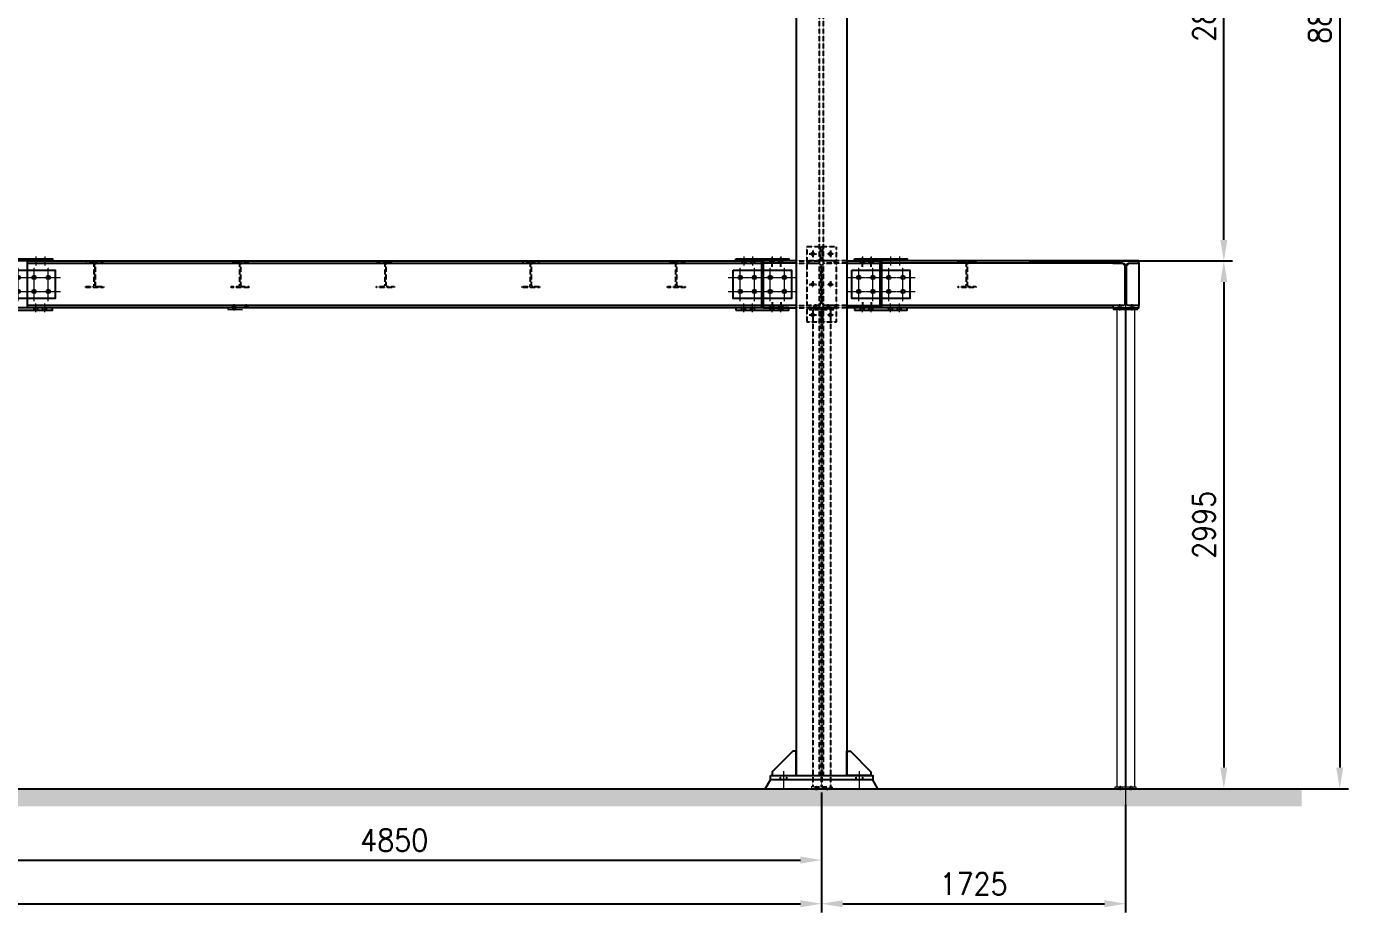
# Model space of a CAD drawing. Header units: millimetres. Extents: x 13669 to 217197, y -88248 to 24578.
# Drawn here: x 70118 to 77621, y 12472 to 17501 of the extents above; entities that cross this region are included whole.
import ezdxf

# ---------------------------------------------------------------- set-up
doc = ezdxf.new("R2010")
doc.units = ezdxf.units.MM
doc.linetypes.add('CENTER2', pattern=[1.125, 0.75, -0.125, 0.125, -0.125])
doc.linetypes.add('DASHED2', pattern=[0.375, 0.25, -0.125])
for name, color, linetype, lineweight in [('TITULOS', 6, 'Continuous', 60), ('Tx_EJES', 1, 'CENTER2', 5), ('Tx_M_CONTORNO FINO', 1, 'Continuous', 5)]:
    doc.layers.add(name, color=color, linetype=linetype, lineweight=lineweight)
for name, color, linetype in [('Tx-DDIM', 1, 'Continuous'), ('Tx_DDIM', 1, 'Continuous'), ('Tx_M_EQUIPOS', 4, 'Continuous'), ('Tx_M_EXISTENTES', 8, 'Continuous'), ('Tx_M_OCULTOS', 2, 'DASHED2'), ('Tx_M_OCULTOS FINO', 1, 'DASHED2')]:
    doc.layers.add(name, color=color, linetype=linetype)
doc.styles.add('ROMANS', font='romans.shx', dxfattribs={"width": 0.9})
doc.dimstyles.new('ESC 1-50', dxfattribs={"dimscale": 50, "dimtxt": 2.5, "dimasz": 2.4, "dimexe": 1, "dimexo": 1, "dimgap": 1, "dimtad": 1, "dimdec": 0, "dimtxsty": 'ROMANS', "dimcen": 2.5, "dimclrd": 256, "dimclre": 256, "dimclrt": 3, "dimadec": 0, "dimazin": 2, "dimtfac": 0.5, "dimtdec": 0, "dimtmove": 0, "dimatfit": 3, "dimfxl": 1, "dimtfill": 1, "dimtfillclr": 256, "dimtolj": 2, "dimlwd": -1, "dimarcsym": 0})

# ---------------------------------------------------------------- blocks, each defined once
blk = doc.blocks.new('A$Cd38fd534')
at = {"layer": 'Tx_EJES'}
for p, q in [((-69.1, 0), (319.1, 0)), ((0, -135.8), (0, 55.8)), ((80, -135.8), (80, 55.8)), ((170, -135.8), (170, 55.8)), ((250, -135.8), (250, 55.8)), ((-69.1, -80), (319.1, -80))]:
    blk.add_line(p, q, dxfattribs=at)
at = {"layer": 'Tx_M_EQUIPOS'}
blk.add_lwpolyline([(-40, 40), (290, 40), (290, -120), (-40, -120)], close=True, dxfattribs=at)
for centre in [(0, 0), (80, 0), (170, 0), (250, 0), (0, -80), (80, -80), (170, -80), (250, -80)]:
    blk.add_circle(centre, 10.5, dxfattribs=at)
blk = doc.blocks.new('A$C03c238ad')
at = {"layer": 'Tx_M_OCULTOS FINO'}
for p, q in [((-70.7, 40), (-29.3, 40)), ((-50, 58.7), (-50, 21.3)), ((29.3, 40), (70.7, 40)), ((50, 58.7), (50, 21.3)), ((-70.7, -133), (-29.3, -133)), ((-50, -114.3), (-50, -151.7)), ((29.3, -133), (70.7, -133)), ((50, -114.3), (50, -151.7)), ((-50, -287.3), (-50, -324.7)), ((50, -287.3), (50, -324.7)), ((-70.7, -306), (-29.3, -306)), ((29.3, -306), (70.7, -306))]:
    blk.add_line(p, q, dxfattribs=at)
for points in [[(-84, -346), (84, -346), (84, 80), (-84, 80)], [(-3.9, 80), (3.9, 80), (3.9, 0), (-3.9, 0)], [(-3.9, -266), (3.9, -266), (3.9, -346), (-3.9, -346)]]:
    blk.add_lwpolyline(points, close=True, dxfattribs=at)
for centre in [(-50, 40), (50, 40), (-50, -133), (50, -133), (-50, -306), (50, -306)]:
    blk.add_circle(centre, 8.5, dxfattribs=at)
blk = doc.blocks.new('A$Cf5f8315d')
at = {"layer": 'Tx_EJES'}
blk.add_line((-21.3, 0), (0, 0), dxfattribs=at)
at = {"layer": 'Tx_M_OCULTOS'}
for p, q in [((-13, 8.5), (0, 8.5)), ((-13, -8.5), (0, -8.5))]:
    blk.add_line(p, q, dxfattribs=at)
blk = doc.blocks.new('A$Cfbe9b5f4')
at = {"layer": 'Tx_EJES'}
for p, q in [((3990, 117.9), (3990, 68.1)), ((4040, 117.9), (4040, 68.1)), ((8007.4, 117.9), (8007.4, 68.1)), ((8057.4, 117.9), (8057.4, 68.1)), ((8167.4, 117.9), (8167.4, 68.1)), ((8217.4, 117.9), (8217.4, 68.1)), ((8680, 117.9), (8680, 68.1)), ((8730, 117.9), (8730, 68.1)), ((8840, 117.9), (8840, 68.1)), ((8890, 117.9), (8890, 68.1)), ((3990, -197.9), (3990, -148.1)), ((4040, -197.9), (4040, -148.1)), ((8007.4, -197.9), (8007.4, -148.1)), ((8057.4, -197.9), (8057.4, -148.1)), ((8167.4, -197.9), (8167.4, -148.1)), ((8217.4, -197.9), (8217.4, -148.1)), ((8680, -197.9), (8680, -148.1)), ((8730, -197.9), (8730, -148.1)), ((8840, -197.9), (8840, -148.1)), ((8890, -197.9), (8890, -148.1))]:
    blk.add_line(p, q, dxfattribs=at)
at = {"layer": 'Tx_M_EQUIPOS'}
for p, q in [((3940, 93), (8107.4, 93)), ((3940, 80), (8107.4, 80)), ((10100.7, 80), (10100.7, 93)), ((10155.9, 80), (10100.7, 80)), ((10170.9, 65), (10155.9, 80)), ((10178.5, 65), (10193.5, 80)), ((10170.9, -145), (10170.9, 65)), ((8106.4, -160), (3940, -160)), ((8106.4, -173), (3940, -173))]:
    blk.add_line(p, q, dxfattribs=at)
at = {"layer": 'Tx_M_EQUIPOS', "extrusion": (1.83697e-16, 1, 6.12323e-17)}
for p, q in [((10100.7, 93), (8790, 93)), ((10100.7, 80), (8790, 80)), ((10100.7, -160), (8790, -160)), ((10100.7, -173), (8790, -173))]:
    blk.add_line(p, q, dxfattribs=at)
at = {"layer": 'Tx_M_EQUIPOS'}
for points in [[(3785, 105.7), (4085, 105.7), (4085, 93), (3785, 93)], [(7962.4, 105.7), (8262.4, 105.7), (8262.4, 93), (7962.4, 93)], [(8635, 105.7), (8935, 105.7), (8935, 93), (8635, 93)], [(3785, -185.7), (4085, -185.7), (4085, -173), (3785, -173)], [(7962.4, -185.7), (8262.4, -185.7), (8262.4, -173), (7962.4, -173)], [(8635, -185.7), (8935, -185.7), (8935, -173), (8635, -173)]]:
    blk.add_lwpolyline(points, close=True, dxfattribs=at)
for points in [[(3940, 93), (3940, -173)], [(8107.4, 93), (8107.4, -173)], [(8790, -173), (8790, 93)], [(10248.7, 80), (10248.7, -160)]]:
    blk.add_lwpolyline(points, dxfattribs=at)
blk.add_lwpolyline([(10178.5, -147.3), (10178.5, 67.3, -0.414214), (10191.2, 80), (10248.7, 80), (10248.7, 93), (10100.7, 93), (10100.7, 80), (10158.2, 80, -0.414214), (10170.9, 67.3), (10170.9, -147.3, -0.414214), (10158.2, -160), (10100.7, -160), (10100.7, -173), (10248.7, -173), (10248.7, -160), (10191.2, -160, -0.414214)], format="xyb", close=True, dxfattribs=at)
at = {"layer": 'Tx_M_OCULTOS'}
for p, q in [((3979.5, 105.7), (3979.5, 92.7)), ((4000.5, 105.7), (4000.5, 92.7)), ((4029.5, 105.7), (4029.5, 92.7)), ((4050.5, 105.7), (4050.5, 92.7)), ((7996.9, 105.7), (7996.9, 80)), ((8017.9, 105.7), (8017.9, 80)), ((8046.9, 105.7), (8046.9, 80)), ((8067.9, 105.7), (8067.9, 80)), ((8156.9, 105.7), (8156.9, 92.7)), ((8177.9, 105.7), (8177.9, 92.7)), ((8206.9, 105.7), (8206.9, 92.7)), ((8227.9, 105.7), (8227.9, 92.7)), ((8669.5, 105.7), (8669.5, 80)), ((8690.5, 105.7), (8690.5, 80)), ((8719.5, 105.7), (8719.5, 80)), ((8740.5, 105.7), (8740.5, 80)), ((8829.5, 105.7), (8829.5, 92.7)), ((8850.5, 105.7), (8850.5, 92.7)), ((8879.5, 105.7), (8879.5, 92.7)), ((8900.5, 105.7), (8900.5, 92.7)), ((3979.5, -185.7), (3979.5, -172.7)), ((4000.5, -185.7), (4000.5, -172.7)), ((4029.5, -185.7), (4029.5, -172.7)), ((4050.5, -185.7), (4050.5, -172.7)), ((7996.9, -185.7), (7996.9, -160)), ((8017.9, -185.7), (8017.9, -160)), ((8046.9, -185.7), (8046.9, -160)), ((8067.9, -185.7), (8067.9, -160)), ((8156.9, -185.7), (8156.9, -172.7)), ((8177.9, -185.7), (8177.9, -172.7)), ((8206.9, -185.7), (8206.9, -172.7)), ((8227.9, -185.7), (8227.9, -172.7)), ((8669.5, -185.7), (8669.5, -160)), ((8690.5, -185.7), (8690.5, -160)), ((8719.5, -185.7), (8719.5, -160)), ((8740.5, -185.7), (8740.5, -160)), ((8829.5, -185.7), (8829.5, -172.7)), ((8850.5, -185.7), (8850.5, -172.7)), ((8879.5, -185.7), (8879.5, -172.7)), ((8900.5, -185.7), (8900.5, -172.7))]:
    blk.add_line(p, q, dxfattribs=at)
for points in [[(4312, -51.5, 0.414214), (4321.5, -42), (4321.5, 78, 0.414214), (4312, 87.5), (4273.7, 87.5), (4273.7, 93), (4373.7, 93), (4373.7, 87.5), (4335.4, 87.5, 0.414214), (4325.9, 78), (4325.9, -42, 0.414214), (4335.4, -51.5), (4373.7, -51.5), (4373.7, -57), (4273.7, -57), (4273.7, -51.5)], [(5137, -51.5, 0.414214), (5146.5, -42), (5146.5, 78, 0.414214), (5137, 87.5), (5098.7, 87.5), (5098.7, 93), (5198.7, 93), (5198.7, 87.5), (5160.4, 87.5, 0.414214), (5150.9, 78), (5150.9, -42, 0.414214), (5160.4, -51.5), (5198.7, -51.5), (5198.7, -57), (5098.7, -57), (5098.7, -51.5)], [(5962, -51.5, 0.414214), (5971.5, -42), (5971.5, 78, 0.414214), (5962, 87.5), (5923.7, 87.5), (5923.7, 93), (6023.7, 93), (6023.7, 87.5), (5985.4, 87.5, 0.414214), (5975.9, 78), (5975.9, -42, 0.414214), (5985.4, -51.5), (6023.7, -51.5), (6023.7, -57), (5923.7, -57), (5923.7, -51.5)], [(6787, -51.5, 0.414214), (6796.5, -42), (6796.5, 78, 0.414214), (6787, 87.5), (6748.7, 87.5), (6748.7, 93), (6848.7, 93), (6848.7, 87.5), (6810.4, 87.5, 0.414214), (6800.9, 78), (6800.9, -42, 0.414214), (6810.4, -51.5), (6848.7, -51.5), (6848.7, -57), (6748.7, -57), (6748.7, -51.5)], [(7612, -51.5, 0.414214), (7621.5, -42), (7621.5, 78, 0.414214), (7612, 87.5), (7573.7, 87.5), (7573.7, 93), (7673.7, 93), (7673.7, 87.5), (7635.4, 87.5, 0.414214), (7625.9, 78), (7625.9, -42, 0.414214), (7635.4, -51.5), (7673.7, -51.5), (7673.7, -57), (7573.7, -57), (7573.7, -51.5)], [(9261.8, -51.5, 0.414214), (9271.3, -42), (9271.3, 78, 0.414214), (9261.8, 87.5), (9223.4, 87.5), (9223.4, 93), (9323.4, 93), (9323.4, 87.5), (9285.1, 87.5, 0.414214), (9275.6, 78), (9275.6, -42, 0.414214), (9285.1, -51.5), (9323.4, -51.5), (9323.4, -57), (9223.4, -57), (9223.4, -51.5)]]:
    blk.add_lwpolyline(points, format="xyb", close=True, dxfattribs=at)
at = {"rotation": 270}
for p in [(5113.7, -173), (5183.7, -173), (10139.7, -173), (10209.7, -173)]:
    blk.add_blockref('A$Cf5f8315d', p, dxfattribs=at)
blk = doc.blocks.new('*D95')
at = {"layer": 'Defpoints', "color": 0, "transparency": 16777216}
for p in [(69780.1, 13196.7), (74630.1, 13203.1), (74630.1, 12769.7)]:
    blk.add_point(p, dxfattribs=at)
at = {"layer": 'Tx_DDIM', "lineweight": -2, "transparency": 16777216}
for p, q in [((69780.1, 13146.7), (69780.1, 12719.7)), ((74630.1, 13153.1), (74630.1, 12719.7))]:
    blk.add_line(p, q, dxfattribs=at)
at = {"layer": 'Tx_DDIM', "transparency": 16777216}
blk.add_line((69900.1, 12769.7), (74510.1, 12769.7), dxfattribs=at)
for points in [[(69900.1, 12789.7), (69900.1, 12749.7), (69780.1, 12769.7)], [(74510.1, 12789.7), (74510.1, 12749.7), (74630.1, 12769.7)]]:
    blk.add_solid(points, dxfattribs=at)
at = {"layer": 'Tx_DDIM', "color": 3, "transparency": 16777216, "insert": (72205.1, 12882.2), "char_height": 125, "attachment_point": 5, "style": 'ROMANS', "bg_fill": 3, "box_fill_scale": 1.1, "bg_fill_color": 256, "bg_fill_true_color": 13158600, "bg_fill_transparency": 0}
blk.add_mtext('\\A2;4850', dxfattribs=at)
blk = doc.blocks.new('*D96')
at = {"layer": 'Defpoints', "color": 0, "transparency": 16777216}
for p in [(74630.1, 13203.1), (76355.1, 13132.9), (76355.1, 12522.1)]:
    blk.add_point(p, dxfattribs=at)
at = {"layer": 'Tx_DDIM', "lineweight": -2, "transparency": 16777216}
for p, q in [((74630.1, 13153.1), (74630.1, 12472.1)), ((76355.1, 13082.9), (76355.1, 12472.1))]:
    blk.add_line(p, q, dxfattribs=at)
at = {"layer": 'Tx_DDIM', "transparency": 16777216}
blk.add_line((74750.1, 12522.1), (76235.1, 12522.1), dxfattribs=at)
for points in [[(74750.1, 12542.1), (74750.1, 12502.1), (74630.1, 12522.1)], [(76235.1, 12542.1), (76235.1, 12502.1), (76355.1, 12522.1)]]:
    blk.add_solid(points, dxfattribs=at)
at = {"layer": 'Tx_DDIM', "color": 3, "transparency": 16777216, "insert": (75492.6, 12634.6), "char_height": 125, "attachment_point": 5, "style": 'ROMANS', "bg_fill": 3, "box_fill_scale": 1.1, "bg_fill_color": 256, "bg_fill_true_color": 13158600, "bg_fill_transparency": 0}
blk.add_mtext('\\A2;1725', dxfattribs=at)
blk = doc.blocks.new('*D113')
at = {"layer": 'Defpoints', "color": 0, "transparency": 16777216}
for p in [(75757.3, 16169.9), (75757.3, 13174.9), (76912.7, 13174.9)]:
    blk.add_point(p, dxfattribs=at)
at = {"layer": 'Tx_DDIM', "lineweight": -2, "transparency": 16777216}
for p, q in [((75807.3, 16169.9), (76962.7, 16169.9)), ((75807.3, 13174.9), (76962.7, 13174.9))]:
    blk.add_line(p, q, dxfattribs=at)
at = {"layer": 'Tx_DDIM', "transparency": 16777216}
blk.add_line((76912.7, 16049.9), (76912.7, 13294.9), dxfattribs=at)
for points in [[(76892.7, 16049.9), (76932.7, 16049.9), (76912.7, 16169.9)], [(76892.7, 13294.9), (76932.7, 13294.9), (76912.7, 13174.9)]]:
    blk.add_solid(points, dxfattribs=at)
at = {"layer": 'Tx_DDIM', "color": 3, "transparency": 16777216, "insert": (76800.2, 14672.4), "char_height": 125, "attachment_point": 5, "rotation": 90, "style": 'ROMANS', "bg_fill": 3, "box_fill_scale": 1.1, "bg_fill_color": 256, "bg_fill_true_color": 13158600, "bg_fill_transparency": 0}
blk.add_mtext('\\A2;2995', dxfattribs=at)
blk = doc.blocks.new('*D114')
at = {"layer": 'Defpoints', "color": 0, "transparency": 16777216}
for p in [(75470.9, 19042.9), (76912.7, 19042.9), (75757.3, 16169.9)]:
    blk.add_point(p, dxfattribs=at)
at = {"layer": 'Tx_DDIM', "lineweight": -2, "transparency": 16777216}
for p, q in [((75520.9, 19042.9), (76962.7, 19042.9)), ((75807.3, 16169.9), (76962.7, 16169.9))]:
    blk.add_line(p, q, dxfattribs=at)
at = {"layer": 'Tx_DDIM', "transparency": 16777216}
blk.add_line((76912.7, 16289.9), (76912.7, 18922.9), dxfattribs=at)
for points in [[(76892.7, 18922.9), (76932.7, 18922.9), (76912.7, 19042.9)], [(76892.7, 16289.9), (76932.7, 16289.9), (76912.7, 16169.9)]]:
    blk.add_solid(points, dxfattribs=at)
at = {"layer": 'Tx_DDIM', "color": 3, "transparency": 16777216, "insert": (76800.2, 17606.4), "char_height": 125, "attachment_point": 5, "rotation": 90, "style": 'ROMANS', "bg_fill": 3, "box_fill_scale": 1.1, "bg_fill_color": 256, "bg_fill_true_color": 13158600, "bg_fill_transparency": 0}
blk.add_mtext('\\A2;2873', dxfattribs=at)
blk = doc.blocks.new('*D116')
at = {"layer": 'Defpoints', "color": 0, "transparency": 16777216}
for p in [(75893.1, 22015.6), (76015.9, 13174.9), (77570.5, 13174.9)]:
    blk.add_point(p, dxfattribs=at)
at = {"layer": 'Tx_DDIM', "lineweight": -2, "transparency": 16777216}
for p, q in [((75943.1, 22015.6), (77620.5, 22015.6)), ((76065.9, 13174.9), (77620.5, 13174.9))]:
    blk.add_line(p, q, dxfattribs=at)
at = {"layer": 'Tx_DDIM', "transparency": 16777216}
blk.add_line((77570.5, 21895.6), (77570.5, 13294.9), dxfattribs=at)
for points in [[(77550.5, 21895.6), (77590.5, 21895.6), (77570.5, 22015.6)], [(77550.5, 13294.9), (77590.5, 13294.9), (77570.5, 13174.9)]]:
    blk.add_solid(points, dxfattribs=at)
at = {"layer": 'Tx_DDIM', "color": 3, "transparency": 16777216, "insert": (77458, 17595.3), "char_height": 125, "attachment_point": 5, "rotation": 90, "style": 'ROMANS', "bg_fill": 3, "box_fill_scale": 1.1, "bg_fill_color": 256, "bg_fill_true_color": 13158600, "bg_fill_transparency": 0}
blk.add_mtext('\\A2;8841', dxfattribs=at)
blk = doc.blocks.new('*D97')
at = {"layer": 'Defpoints', "color": 0, "transparency": 16777216}
for p in [(63569.7, 12992), (74630.1, 12935.5), (74630.1, 12521.9)]:
    blk.add_point(p, dxfattribs=at)
at = {"layer": 'Tx_DDIM', "lineweight": -2, "transparency": 16777216}
for p, q in [((63569.7, 12942), (63569.7, 12471.9)), ((74630.1, 12885.5), (74630.1, 12471.9))]:
    blk.add_line(p, q, dxfattribs=at)
at = {"layer": 'Tx_DDIM', "transparency": 16777216}
blk.add_line((63689.7, 12521.9), (74510.1, 12521.9), dxfattribs=at)
for points in [[(63689.7, 12541.9), (63689.7, 12501.9), (63569.7, 12521.9)], [(74510.1, 12541.9), (74510.1, 12501.9), (74630.1, 12521.9)]]:
    blk.add_solid(points, dxfattribs=at)
at = {"layer": 'Tx_DDIM', "color": 3, "transparency": 16777216, "insert": (69099.9, 12634.4), "char_height": 125, "attachment_point": 5, "style": 'ROMANS', "bg_fill": 3, "box_fill_scale": 1.1, "bg_fill_color": 256, "bg_fill_true_color": 13158600, "bg_fill_transparency": 0}
blk.add_mtext('\\A2;11060', dxfattribs=at)

msp = doc.modelspace()

# ---------------------------------------------------------------- hatches: boundary and pattern name
h = msp.add_hatch()
h.set_pattern_fill('EARTH', color=9, scale=400, angle=45)
h.set_pattern_definition([(45, (64033, 8441.85), (0, 141.42136), [100, -100]), (45, (64006.48, 8468.37), (0, 141.42136), [100, -100]), (45, (63979.97, 8494.88), (0, 141.42136), [100, -100]), (135, (63979.97, 8512.56), (-141.42136, 1e-14), [100, -100]), (135, (64006.48, 8539.08), (-141.42136, 1e-14), [100, -100]), (135, (64033, 8565.6), (-141.42136, 1e-14), [100, -100])])
h.paths.add_polyline_path([(63497.0715097, 13174.9274861), (63497.0715097, 13074.9274861), (77354.689327, 13074.9274861), (77354.689327, 13174.9274861)])

# ---------------------------------------------------------------- linework, layer by layer
at = {"color": 9}
for p, q in [((74310.061136, 13174.9274861), (74340.061136, 13224.9274861)), ((74950.061136, 13174.9274861), (74920.061136, 13224.9274861))]:
    msp.add_line(p, q, dxfattribs=at)
at = {"layer": 'Tx-DDIM'}
for p, q in [((74348.761136, 16137.1972227), (74348.761136, 16189.6577495)), ((74398.761136, 16137.1972227), (74398.761136, 16189.6577495)), ((74861.361136, 16137.1972227), (74861.361136, 16189.6577495)), ((74911.361136, 16137.1972227), (74911.361136, 16189.6577495)), ((74348.761136, 15936.6577495), (74348.761136, 15884.1972227)), ((74398.761136, 15936.6577495), (74398.761136, 15884.1972227)), ((74861.361136, 15936.6577495), (74861.361136, 15884.1972227)), ((74911.361136, 15936.6577495), (74911.361136, 15884.1972227))]:
    msp.add_line(p, q, dxfattribs=at)
at = {"layer": 'Tx_EJES'}
for p, q in [((74357.611136, 16076.9274861), (74319.911136, 16076.9274861)), ((74338.761136, 16058.0774861), (74338.761136, 16095.7774861)), ((74437.611136, 16076.9274861), (74399.911136, 16076.9274861)), ((74418.761136, 16058.0774861), (74418.761136, 16095.7774861)), ((74822.511136, 16076.9274861), (74860.211136, 16076.9274861)), ((74841.361136, 16058.0774861), (74841.361136, 16095.7774861)), ((74902.511136, 16076.9274861), (74940.211136, 16076.9274861)), ((74921.361136, 16058.0774861), (74921.361136, 16095.7774861)), ((74357.611136, 15996.9274861), (74319.911136, 15996.9274861)), ((74338.761136, 15978.0774861), (74338.761136, 16015.7774861)), ((74437.611136, 15996.9274861), (74399.911136, 15996.9274861)), ((74418.761136, 15978.0774861), (74418.761136, 16015.7774861)), ((74822.511136, 15996.9274861), (74860.211136, 15996.9274861)), ((74841.361136, 15978.0774861), (74841.361136, 16015.7774861)), ((74902.511136, 15996.9274861), (74940.211136, 15996.9274861)), ((74921.361136, 15978.0774861), (74921.361136, 16015.7774861)), ((74415.061136, 13179.6274861), (74415.061136, 13275.3274861)), ((74845.061136, 13179.6274861), (74845.061136, 13275.3274861))]:
    msp.add_line(p, q, dxfattribs=at)
at = {"layer": 'Tx_M_CONTORNO FINO'}
for p, q in [((71295.061136, 15913.0517969), (71295.061136, 15888.4348144)), ((76320.061136, 15913.0517969), (76320.061136, 15888.4348144)), ((76355.061136, 15950.5001479), (76355.061136, 13010.5187323)), ((76390.061136, 15913.0517969), (76390.061136, 15888.4348144)), ((71286.561136, 15903.9274864), (71286.561136, 15894.4274864)), ((71286.561136, 15903.9274864), (71286.561136, 15903.9274864)), ((71303.561136, 15903.9274864), (71303.561136, 15894.4274864)), ((71303.561136, 15903.9274864), (71303.561136, 15903.9274864)), ((76305.061136, 15894.4274864), (76305.061136, 13184.4274864)), ((76311.561136, 15903.9274864), (76311.561136, 15894.4274864)), ((76311.561136, 15903.9274864), (76311.561136, 15903.9274864)), ((76328.561136, 15903.9274864), (76328.561136, 15894.4274864)), ((76328.561136, 15903.9274864), (76328.561136, 15903.9274864)), ((76352.901136, 15894.4274864), (76352.901136, 13184.4274864)), ((76357.221136, 15894.4274864), (76357.221136, 13184.4274864)), ((76381.561136, 15903.9274864), (76381.561136, 15894.4274864)), ((76381.561136, 15903.9274864), (76381.561136, 15903.9274864)), ((76398.561136, 15903.9274864), (76398.561136, 15894.4274864)), ((76398.561136, 15903.9274864), (76398.561136, 15903.9274864)), ((76405.061136, 15894.4274864), (76405.061136, 13184.4274864)), ((76316.561136, 13184.4274864), (76316.561136, 13174.9274864)), ((76325.061136, 13191.9859777), (76325.061136, 13167.3689951)), ((76333.561136, 13184.4274864), (76333.561136, 13174.9274864)), ((76376.561136, 13184.4274864), (76376.561136, 13174.9274864)), ((76385.061136, 13191.9859777), (76385.061136, 13167.3689951)), ((76393.561136, 13184.4274864), (76393.561136, 13174.9274864))]:
    msp.add_line(p, q, dxfattribs=at)
for points in [[(71343.3444692, 15903.9274864), (71260.061136, 15903.9274864), (71260.061136, 15894.4274864), (71343.3444692, 15894.4274864)], [(76305.061136, 13174.9274864), (76405.061136, 13174.9274864)]]:
    msp.add_lwpolyline(points, dxfattribs=at)
for points in [[(76425.061136, 15903.9274864), (76285.061136, 15903.9274864), (76285.061136, 15894.4274864), (76425.061136, 15894.4274864)], [(76295.061136, 13174.9274864), (76415.061136, 13174.9274864), (76415.061136, 13184.4274864), (76295.061136, 13184.4274864)]]:
    msp.add_lwpolyline(points, close=True, dxfattribs=at)
at = {"layer": 'Tx_M_EQUIPOS'}
for p, q in [((74486.561136, 16156.9274861), (74298.761136, 16156.9274861)), ((74773.5611361, 16156.9274861), (74961.361136, 16156.9274861)), ((74486.561136, 15916.9274861), (74298.761136, 15916.9274861)), ((74773.5611361, 15916.9274861), (74961.361136, 15916.9274861))]:
    msp.add_line(p, q, dxfattribs=at)
for points in [[(74774.561136, 13250.3274861), (74774.561136, 21348.899311), (74773.561136, 22015.607486), (74486.561136, 22015.607486), (74485.561136, 21364.799311), (74485.561136, 13250.3274861)], [(74486.561136, 13387.3274861), (74466.561136, 13387.3274861), (74350.0611359, 13270.3274861), (74350.0611359, 13250.3274861), (74486.561136, 13250.3274861)], [(74773.561136, 13387.3274861), (74793.561136, 13387.3274861), (74910.0611361, 13270.3274861), (74910.0611361, 13250.3274861), (74773.561136, 13250.3274861)], [(74340.061136, 13250.3274861), (74920.061136, 13250.3274861), (74920.061136, 13224.9274861), (74340.061136, 13224.9274861)]]:
    msp.add_lwpolyline(points, close=True, dxfattribs=at)
for points in [[(74486.561136, 16169.9274861), (74298.761136, 16169.9274861), (74298.761136, 15903.9274861), (74486.561136, 15903.9274861)], [(74773.5611361, 16169.9274861), (74961.361136, 16169.9274861), (74961.361136, 15903.9274861), (74773.5611361, 15903.9274861)]]:
    msp.add_lwpolyline(points, dxfattribs=at)
for centre in [(74338.761136, 16076.9274861), (74418.761136, 16076.9274861), (74841.361136, 16076.9274861), (74921.361136, 16076.9274861), (74338.761136, 15996.9274861), (74418.761136, 15996.9274861), (74841.361136, 15996.9274861), (74921.361136, 15996.9274861)]:
    msp.add_circle(centre, 10.5, dxfattribs=at)
at = {"layer": 'Tx_M_EXISTENTES'}
msp.add_line((63497.0715097, 13174.9274861), (77351.2592588, 13174.9274861), dxfattribs=at)
for centre in [(74338.761136, 16076.9274861), (74418.761136, 16076.9274861), (74841.361136, 16076.9274861), (74921.361136, 16076.9274861), (74338.761136, 15996.9274861), (74418.761136, 15996.9274861), (74841.361136, 15996.9274861), (74921.361136, 15996.9274861)]:
    msp.add_circle(centre, 9.525, dxfattribs=at)
at = {"layer": 'Tx_M_OCULTOS', "extrusion": (6.12323e-17, 1, -1.83697e-16)}
for p, q in [((74618.761136, 13250.3274861), (74618.761136, 22015.607486)), ((74641.361136, 13250.3274861), (74641.361136, 22015.607486))]:
    msp.add_line(p, q, dxfattribs=at)
at = {"layer": 'Tx_M_OCULTOS'}
for p, q in [((74338.2559962, 16156.9274861), (74338.2559962, 16169.9274861)), ((74359.2662757, 16156.9274861), (74359.2662757, 16169.9274861)), ((74388.2559962, 16156.9274861), (74388.2559962, 16169.9274861)), ((74409.2662757, 16156.9274861), (74409.2662757, 16169.9274861)), ((74486.561136, 16169.9274861), (74618.761136, 16169.9274861)), ((74486.561136, 16156.9274861), (74618.761136, 16156.9274861)), ((74773.5611361, 16169.9274861), (74641.361136, 16169.9274861)), ((74773.5611361, 16156.9274861), (74641.361136, 16156.9274861)), ((74850.8559963, 16156.9274861), (74850.8559963, 16169.9274861)), ((74871.8662757, 16156.9274861), (74871.8662757, 16169.9274861)), ((74900.8559963, 16156.9274861), (74900.8559963, 16169.9274861)), ((74921.8662757, 16156.9274861), (74921.8662757, 16169.9274861)), ((74338.2559962, 15903.9274861), (74338.2559962, 15916.9274861)), ((74359.2662757, 15903.9274861), (74359.2662757, 15916.9274861)), ((74388.2559962, 15903.9274861), (74388.2559962, 15916.9274861)), ((74409.2662757, 15903.9274861), (74409.2662757, 15916.9274861)), ((74486.561136, 15916.9274861), (74618.761136, 15916.9274861)), ((74773.5611361, 15916.9274861), (74641.361136, 15916.9274861)), ((74850.8559963, 15903.9274861), (74850.8559963, 15916.9274861)), ((74871.8662757, 15903.9274861), (74871.8662757, 15916.9274861)), ((74900.8559963, 15903.9274861), (74900.8559963, 15916.9274861)), ((74921.8662757, 15903.9274861), (74921.8662757, 15916.9274861)), ((74486.561136, 15903.9274861), (74618.761136, 15903.9274861)), ((74773.5611361, 15903.9274861), (74641.361136, 15903.9274861)), ((74396.561136, 13224.9274861), (74396.561136, 13250.3274861)), ((74433.561136, 13224.9274861), (74433.561136, 13250.3274861)), ((74826.561136, 13224.9274861), (74826.561136, 13250.3274861)), ((74863.561136, 13224.9274861), (74863.561136, 13250.3274861))]:
    msp.add_line(p, q, dxfattribs=at)
at = {"layer": 'Tx_M_OCULTOS FINO'}
for p, q in [((74595.0750065, 15913.0517959), (74595.0750065, 15888.4348133)), ((74665.0750065, 15913.0517959), (74665.0750065, 15888.4348133)), ((74580.0750065, 15894.4274854), (74580.0750065, 13184.4274854)), ((74586.5750065, 15903.9274854), (74586.5750065, 15894.4274854)), ((74586.5750065, 15903.9274854), (74586.5750065, 15903.9274854)), ((74603.5750065, 15903.9274854), (74603.5750065, 15894.4274854)), ((74603.5750065, 15903.9274854), (74603.5750065, 15903.9274854)), ((74627.9150065, 15894.4274854), (74627.9150065, 13184.4274854)), ((74632.2350065, 15894.4274854), (74632.2350065, 13184.4274854)), ((74656.5750065, 15903.9274854), (74656.5750065, 15894.4274854)), ((74656.5750065, 15903.9274854), (74656.5750065, 15903.9274854)), ((74673.5750065, 15903.9274854), (74673.5750065, 15894.4274854)), ((74673.5750065, 15903.9274854), (74673.5750065, 15903.9274854)), ((74680.0750065, 15894.4274854), (74680.0750065, 13184.4274854)), ((74591.5750065, 13184.4274854), (74591.5750065, 13174.9274854)), ((74600.0750065, 13191.9859766), (74600.0750065, 13167.3689941)), ((74608.5750065, 13184.4274854), (74608.5750065, 13174.9274854)), ((74651.5750065, 13184.4274854), (74651.5750065, 13174.9274854)), ((74660.0750065, 13191.9859766), (74660.0750065, 13167.3689941)), ((74668.5750065, 13184.4274854), (74668.5750065, 13174.9274854))]:
    msp.add_line(p, q, dxfattribs=at)
msp.add_lwpolyline([(74646.5492246, 16156.9275042), (74704.0492246, 16156.9275042), (74704.0492246, 16169.9275042), (74556.0492246, 16169.9275042), (74556.0492246, 16156.9275042), (74613.5492246, 16156.9275042, -0.4142135624), (74626.2492246, 16144.2275042), (74626.2492246, 15929.6275042, -0.4142135624), (74613.5492246, 15916.9275042), (74556.0492246, 15916.9275042), (74556.0492246, 15903.9275042), (74704.0492246, 15903.9275042), (74704.0492246, 15916.9275042), (74646.5492246, 15916.9275042, -0.4142135624), (74633.8492246, 15929.6275042), (74633.8492246, 16144.2275042, -0.4142135624)], format="xyb", close=True, dxfattribs=at)
for points in [[(74700.0750065, 15903.9274854), (74560.0750065, 15903.9274854), (74560.0750065, 15894.4274854), (74700.0750065, 15894.4274854)], [(74570.0750065, 13174.9274854), (74690.0750065, 13174.9274854), (74690.0750065, 13184.4274854), (74570.0750065, 13184.4274854)]]:
    msp.add_lwpolyline(points, close=True, dxfattribs=at)
msp.add_lwpolyline([(74580.0750065, 13174.9274854), (74680.0750065, 13174.9274854)], dxfattribs=at)
msp.add_lwpolyline([(74580.0750065, 13174.9274854), (74680.0750065, 13174.9274854)], dxfattribs=at)

# ---------------------------------------------------------------- block references
msp.add_blockref('A$Cfbe9b5f4', (66181.361136, 16076.9274864))
at = {"layer": 'TITULOS'}
for p in [(69991.3611362, 16076.9274862), (74168.761136, 16076.9274862), (74841.361136, 16076.9274862)]:
    msp.add_blockref('A$Cd38fd534', p, dxfattribs=at)
at = {"layer": 'Tx_M_EQUIPOS'}
msp.add_blockref('A$C03c238ad', (74630.0750065, 16169.9274854), dxfattribs=at)
at = {"layer": 'Tx_M_OCULTOS FINO', "rotation": 270}
for p in [(74595.0750065, 15903.9275042), (74665.0750065, 15903.9275042)]:
    msp.add_blockref('A$Cf5f8315d', p, dxfattribs=at)

# ---------------------------------------------------------------- next in the draw order: dimensions: what is measured, and where the dimension line sits
at = {"layer": 'Tx_DDIM'}
dim = msp.add_linear_dim(base=(74630.061136, 12769.7210507), p1=(69780.0611359, 13196.6696378), p2=(74630.061136, 13203.1157138), dimstyle='ESC 1-50', override={"dimtmove": 1}, dxfattribs=at)
dim.commit()
dim.dimension.update_dxf_attribs({"geometry": '*D95', "text_midpoint": (72205.0611359, 12882.2210507)})

# ---------------------------------------------------------------- next in the draw order: dimensions: what is measured, and where the dimension line sits
dim = msp.add_linear_dim(base=(76355.061136, 12522.127325), p1=(74630.061136, 13203.1157138), p2=(76355.061136, 13132.864946), dimstyle='ESC 1-50', override={"dimtmove": 1}, dxfattribs=at)
dim.commit()
dim.dimension.update_dxf_attribs({"geometry": '*D96', "text_midpoint": (75492.561136, 12634.627325)})

# ---------------------------------------------------------------- next in the draw order: dimensions: what is measured, and where the dimension line sits
dim = msp.add_linear_dim(base=(76912.7004057, 13174.9274861), p1=(75757.2939474, 16169.9274864), p2=(75757.2939474, 13174.9274861), angle=90, dimstyle='ESC 1-50', override={"dimtmove": 1}, dxfattribs=at)
dim.commit()
dim.dimension.update_dxf_attribs({"geometry": '*D113', "text_midpoint": (76800.2004057, 14672.4274863)})
dim = msp.add_linear_dim(base=(74630.061136, 12521.9431286), p1=(63569.725693, 12991.9840809), p2=(74630.061136, 12935.5428727), dimstyle='ESC 1-50', dxfattribs=at)
dim.commit()
dim.dimension.update_dxf_attribs({"geometry": '*D97', "text_midpoint": (69099.8934145, 12634.4431286)})

# ---------------------------------------------------------------- next in the draw order: dimensions: what is measured, and where the dimension line sits
dim = msp.add_linear_dim(base=(76912.7004057, 19042.9274858), p1=(75757.2939474, 16169.9274864), p2=(75470.8797493, 19042.9274858), angle=90, dimstyle='ESC 1-50', override={"dimtmove": 1}, dxfattribs=at)
dim.commit()
dim.dimension.update_dxf_attribs({"geometry": '*D114', "text_midpoint": (76800.2004057, 17606.4274861)})

# ---------------------------------------------------------------- next in the draw order: dimensions: what is measured, and where the dimension line sits
dim = msp.add_linear_dim(base=(77570.535037, 13174.9274861), p1=(75893.1307709, 22015.607486), p2=(76015.9175998, 13174.9274861), angle=90, dimstyle='ESC 1-50', override={"dimtmove": 1}, dxfattribs=at)
dim.commit()
dim.dimension.update_dxf_attribs({"geometry": '*D116', "text_midpoint": (77458.035037, 17595.2674861)})

doc.saveas('drawing.dxf')
